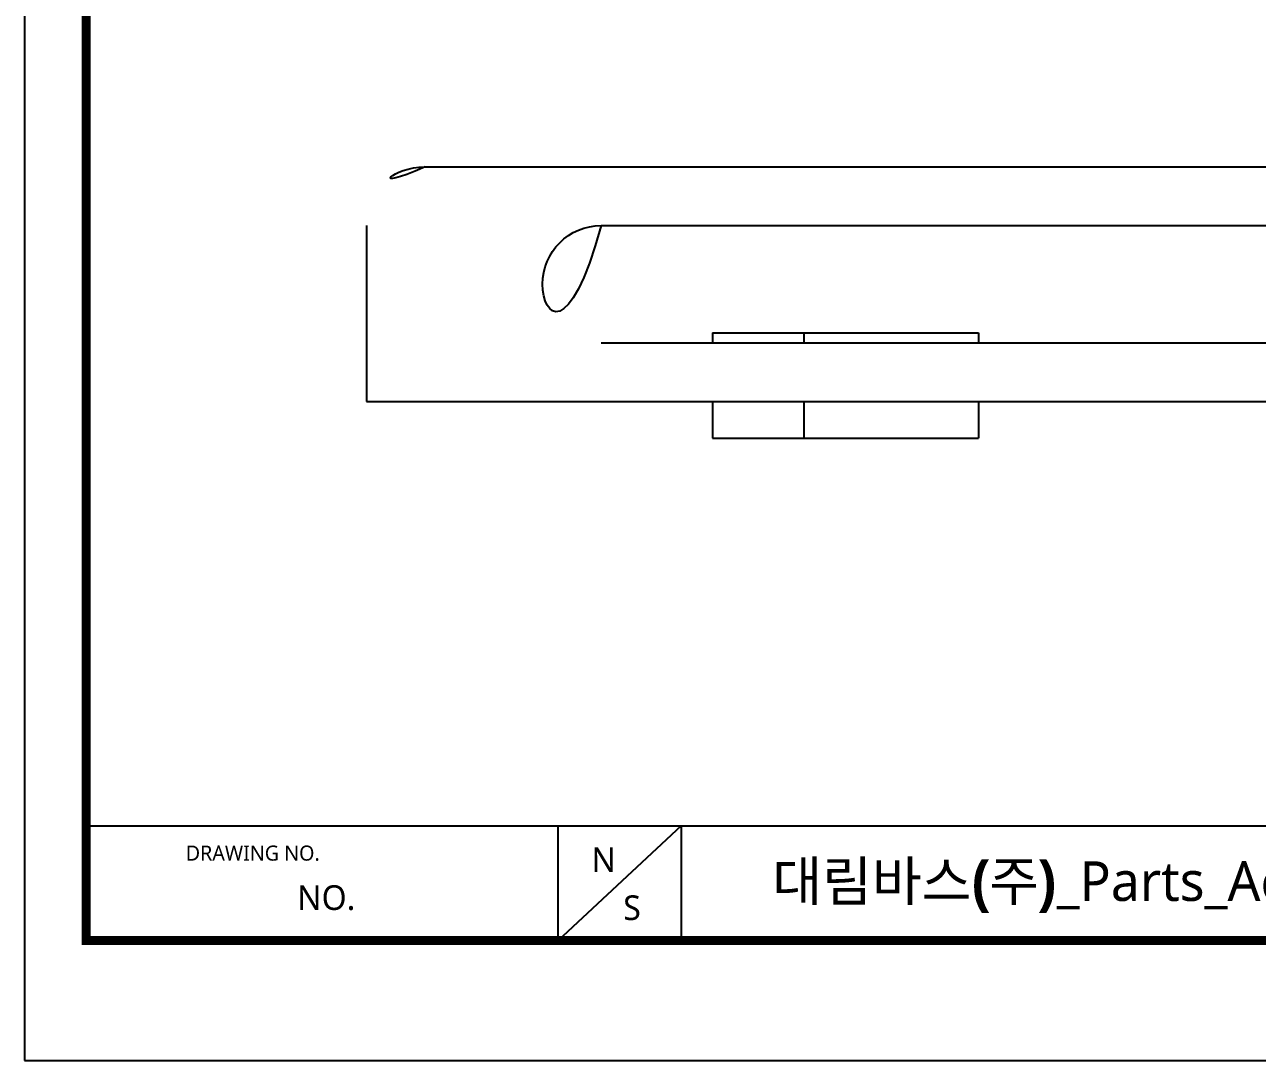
# Model space of a CAD drawing. Extents: x 16296660632 to 16296676072, y -37409619871 to -37409617340.
# Drawn here: x 16296675420.9 to 16296675630.8, y -37409617817.5 to -37409617641 of the extents above; entities that cross this region are included whole.
import ezdxf

# ---------------------------------------------------------------- set-up
doc = ezdxf.new("R2010")
doc.units = 0
doc.header["$LTSCALE"] = 10
doc.header["$MEASUREMENT"] = 0
doc.layers.get('0').update_dxf_attribs({"linetype": 'CONTINUOUS'})
doc.layers.add('BODY', color=7, linetype='CONTINUOUS')
doc.styles.add('Daelim Dimension', font='NanumGothic.ttf')

msp = doc.modelspace()

# ---------------------------------------------------------------- linework, layer by layer
at = {"color": 5}
msp.add_line((16296675431.36, -37409617777.52), (16296675955.55, -37409617777.52), dxfattribs=at)
at = {"color": 5, "ltscale": 40}
for p, q in [((16296675511.71, -37409617777.52), (16296675511.71, -37409617797.14)), ((16296675511.71, -37409617777.52), (16296675511.71, -37409617797.14)), ((16296675532.71, -37409617777.52), (16296675511.71, -37409617797.14)), ((16296675532.71, -37409617777.52), (16296675511.71, -37409617797.14)), ((16296675532.71, -37409617777.52), (16296675532.71, -37409617797.14)), ((16296675532.71, -37409617777.52), (16296675532.71, -37409617797.14))]:
    msp.add_line(p, q, dxfattribs=at)
at = {"ltscale": 0.5}
msp.add_lwpolyline([(16296675420.89, -37409617817.49), (16296676071.89, -37409617817.49), (16296676071.89, -37409617340.49), (16296675420.89, -37409617340.49)], close=True, dxfattribs=at)
at = {"color": 5, "linetype": 'ByBlock', "lineweight": 200, "const_width": 1.5}
msp.add_lwpolyline([(16296675431.36, -37409617797.07), (16296676061.36, -37409617797.07), (16296676061.36, -37409617351.57), (16296675431.36, -37409617351.57)], close=True, dxfattribs=at)
at = {"layer": 'BODY'}
for p, q in [((16296675489.1, -37409617665.25), (16296675782, -37409617665.25)), ((16296675479.1, -37409617675.25), (16296675479.1, -37409617705.25)), ((16296675519.1, -37409617675.25), (16296675752, -37409617675.25)), ((16296675538.06, -37409617693.5), (16296675583.36, -37409617693.5)), ((16296675538.06, -37409617693.5), (16296675538.06, -37409617695.25)), ((16296675553.61, -37409617693.5), (16296675553.61, -37409617695.25)), ((16296675583.36, -37409617693.5), (16296675583.36, -37409617695.25)), ((16296675519.1, -37409617695.25), (16296675752, -37409617695.25)), ((16296675479.1, -37409617705.25), (16296675792, -37409617705.25)), ((16296675538.06, -37409617705.25), (16296675538.06, -37409617711.5)), ((16296675553.61, -37409617705.25), (16296675553.61, -37409617711.5)), ((16296675583.36, -37409617705.25), (16296675583.36, -37409617711.5)), ((16296675538.06, -37409617711.5), (16296675583.36, -37409617711.5))]:
    msp.add_line(p, q, dxfattribs=at)
for centre, end in [((16296675489.1, -37409617675.25), 180), ((16296675519.1, -37409617685.25), 270)]:
    msp.add_arc(centre, 10, 90, end, dxfattribs=at)

# ---------------------------------------------------------------- texts
at = {"color": 5, "ltscale": 40, "style": 'Daelim Dimension'}
msp.add_text('DRAWING NO.', height=2.569, dxfattribs=at).set_placement((16296675448.33, -37409617783.46))
at = {"attachment_point": 1, "style": 'Daelim Dimension'}
for s, insert, char_height, width in [('N', (16296675517.42, -37409617781.2), 4.2, 5.8673), ('NO.', (16296675467.3, -37409617787.66), 4.204, 26.3739), ('S', (16296675522.83, -37409617789.38), 4.2, 5.8673)]:
    msp.add_mtext(s, dxfattribs=dict(at, insert=insert, char_height=char_height, width=width))
at = {"color": 2, "insert": (16296675548.23, -37409617783.57), "char_height": 6.75663, "width": 344.8052, "attachment_point": 1, "style": 'Daelim Dimension'}
msp.add_mtext('{\\fPretendard Variable SemiBold|b0|i0|c129|p2;대림바스(주)}_Parts_Accessory_{\\fGulim|b0|i0|c129|p50;기타용품}_{\\fGulim|b0|i0|c129|p50;코너선반}({\\fGulim|b0|i0|c129|p50;알루미늄})_DL A9019', dxfattribs=at)

doc.saveas('drawing.dxf')
